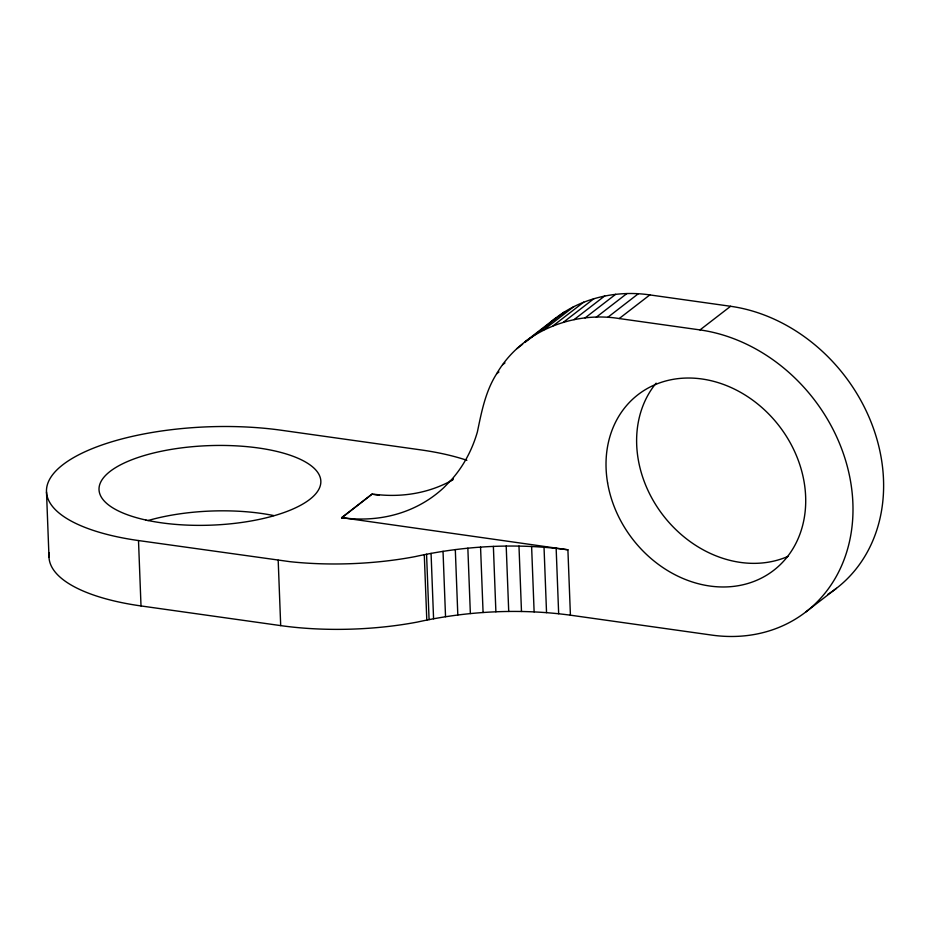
<?xml version="1.0" encoding="UTF-8"?>
<svg xmlns="http://www.w3.org/2000/svg" width="930" height="930" viewBox="0 0 930 930"><rect width="100%" height="100%" fill="white"/><g stroke="black" fill="none" stroke-linecap="round" stroke-linejoin="round"><path stroke-width="1.4" d="M496.667 373.744C485.46 391.321 481.554 411.874 477.392 431.892A163.564 136.419 52.3 0 1 451.352 479.892L443.854 487.587A163.564 136.419 52.3 0 1 341.612 517.638L567.904 549.793L570.416 615.183L711.717 635.085A163.564 136.419 52.3 0 0 852.88 503.211A163.564 136.419 52.3 0 0 699.999 329.918L619.229 318.548C572.206 310.887 520.881 331.859 496.667 373.744L498.933 372M545.724 326.883C572.555 299.983 612.731 289.416 649.838 294.915L730.608 306.284A163.564 136.419 52.3 0 1 874.491 431.415A163.564 136.419 52.3 0 1 827.63 594.491M525.148 341.659L555.756 318.014M516.987 348.587L522.648 344.216M524.915 342.461L564.545 311.875M543.271 330.208L573.88 306.575M502.7 364.688L504.967 362.933M553.118 325.779L583.726 302.134M563.406 322.233L594.026 298.6M574.077 319.618L604.698 295.973M585.063 317.921L615.683 294.287M596.304 317.188L626.913 293.543M341.612 517.638L372.221 493.993A163.564 136.419 52.3 0 0 452.922 479.787M341.624 517.929L372.221 493.993M607.709 317.386L638.317 293.752M619.229 318.548L649.838 294.915M449.911 481.368L453.317 478.741M699.999 329.918L730.608 306.284M805.798 611.987L836.407 588.341M466.872 460.292A163.564 58.613 -2.2 0 0 421.034 449.922L281.348 430.253A163.564 58.613 -2.2 0 0 62.903 464.698A163.564 58.613 -2.2 0 0 138.5 540.551L289.939 561.674A163.564 58.613 -2.2 0 0 415.013 556.64C465.07 545.573 517.068 542.957 567.904 549.793M49.267 552.769A163.564 58.613 -2.2 0 0 141.011 605.942L280.697 625.611A163.564 58.613 -2.2 0 0 417.535 622.031C467.581 610.975 519.579 608.348 570.416 615.183M373.662 494.493L379.394 495.295M556.152 548.34L558.663 613.73M544.027 547.235L546.538 612.626M531.611 546.48L534.122 611.882M518.975 546.096L521.486 611.487M506.199 546.073L508.722 611.463M493.377 546.41L495.888 611.801M480.554 547.096L483.077 612.498M467.848 548.154L470.359 613.544M455.305 549.56L457.816 614.951M443.029 551.304L445.54 616.695M431.067 553.385L433.578 618.775M426.568 554.245L429.079 619.636M424.289 554.78L426.8 620.182M278.186 560.22L280.697 625.611M138.5 540.551L141.011 605.942M46.5 491.982L49.011 557.384M147.835 520.602A110.984 39.769 -2.2 0 1 273.734 515.569M788.024 556.373A110.984 92.57 52.3 0 1 662.66 514.743A110.984 92.57 52.3 0 1 656.115 383.172M145.975 520.056A110.984 39.769 -2.2 0 0 320.385 485.321A110.984 39.769 -2.2 0 0 163.424 450.829A110.984 39.769 -2.2 0 0 145.975 520.056M607.604 482.937A110.984 92.57 52.3 0 0 770.365 572.775A110.984 92.57 52.3 0 0 739.594 391.797A110.984 92.57 52.3 0 0 607.604 482.937"/></g></svg>
